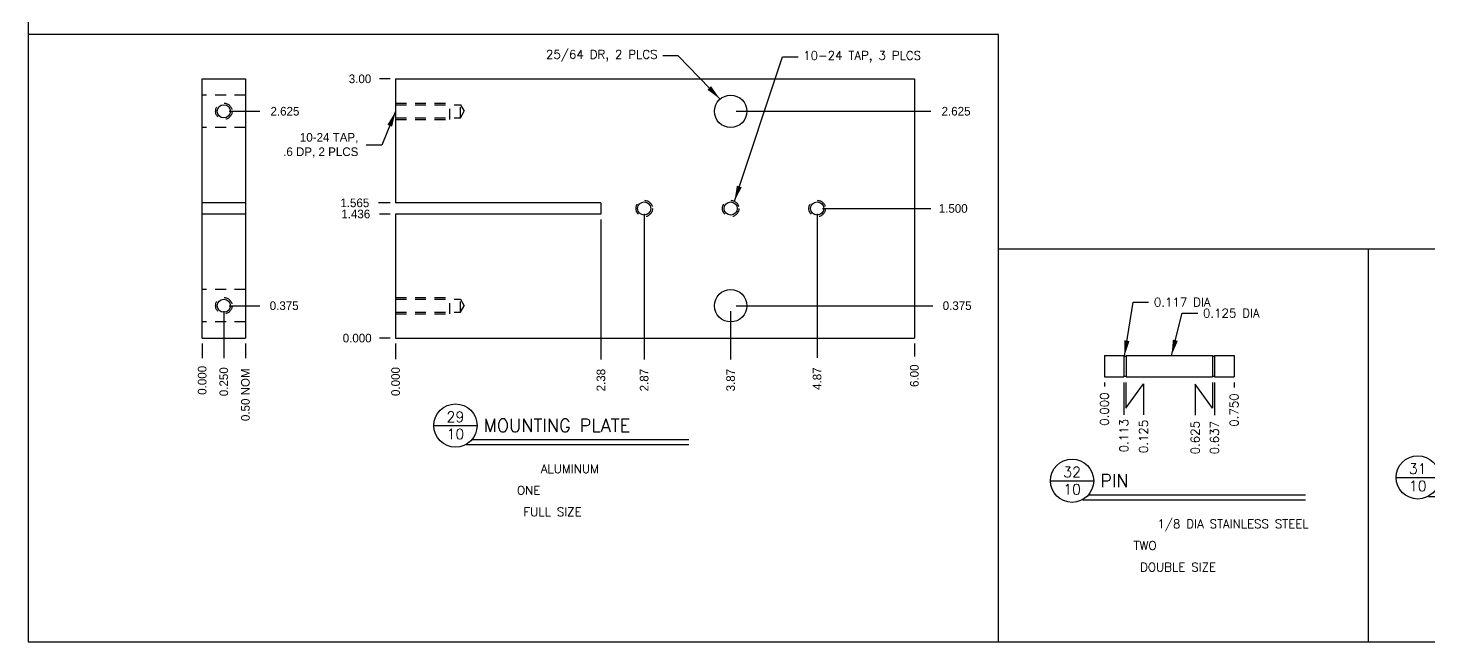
# Model space of a CAD drawing. Extents: x 0 to 60, y 0 to 29.
# Drawn here: x 0 to 16.2, y 0 to 7.1 of the extents above; entities that cross this region are included whole.
import ezdxf
from ezdxf.enums import TextEntityAlignment as Align

# ---------------------------------------------------------------- set-up
doc = ezdxf.new("R2010")
doc.units = 0
doc.header["$MEASUREMENT"] = 0
doc.linetypes.add('HIDDEN2', pattern=[0.1875, 0.125, -0.0625])
doc.layers.get('0').update_dxf_attribs({"linetype": 'CONTINUOUS'})
doc.layers.get('DEFPOINTS').update_dxf_attribs({"linetype": 'CONTINUOUS'})
for name, color, linetype in [('BORDER', 5, 'CONTINUOUS'), ('HATCH', 2, 'CONTINUOUS'), ('HIDDEN2', 6, 'HIDDEN2'), ('OBJECT', 3, 'CONTINUOUS'), ('TEXT', 1, 'CONTINUOUS')]:
    doc.layers.add(name, color=color, linetype=linetype)
doc.styles.add('ROMANS', font='romans')
doc.styles.add('SIMPLEX', font='SIMPLEX')
doc.dimstyles.new('ESGMECH', dxfattribs={"dimtxt": 0.1, "dimasz": 0.18, "dimexe": 0.18, "dimexo": 0.0625, "dimgap": 0.06, "dimtad": 0, "dimtih": 1, "dimtoh": 1, "dimdec": 3, "dimzin": 0, "dimdsep": 46, "dimtxsty": 'SIMPLEX', "dimcen": 0.09, "dimclrd": 1, "dimclre": 1, "dimclrt": 1, "dimadec": 0, "dimazin": 0, "dimtfac": 1, "dimtdec": 4, "dimtofl": 0, "dimtmove": 0, "dimatfit": 3, "dimfxl": 1, "dimtolj": 1, "dimtzin": 0, "dimarcsym": 0})
doc.dimstyles.new('STANDARD$6', dxfattribs={"dimtxt": 0.1, "dimasz": 0.18, "dimexe": 0.18, "dimexo": 0.0625, "dimgap": 0.09, "dimtad": 0, "dimtih": 1, "dimtoh": 1, "dimdec": 3, "dimzin": 0, "dimdsep": 46, "dimtxsty": 'STANDARD', "dimcen": 0.09, "dimadec": 0, "dimazin": 0, "dimtfac": 1, "dimtdec": 3, "dimtofl": 0, "dimtmove": 0, "dimatfit": 3, "dimfxl": 1, "dimtolj": 1, "dimtzin": 0, "dimarcsym": 0})
doc.dimstyles.new('STANDARD$7', dxfattribs={"dimtxt": 0.1, "dimasz": 0.18, "dimexe": 0.1, "dimexo": 0.063, "dimgap": 0.09, "dimtad": 0, "dimtih": 1, "dimtoh": 1, "dimdec": 3, "dimzin": 0, "dimdsep": 46, "dimtxsty": 'STANDARD', "dimcen": 0.09, "dimadec": 0, "dimazin": 0, "dimtfac": 1, "dimtdec": 3, "dimtofl": 0, "dimtmove": 0, "dimatfit": 3, "dimfxl": 1, "dimtolj": 1, "dimtzin": 0, "dimarcsym": 0})

# ---------------------------------------------------------------- blocks, each defined once
blk = doc.blocks.new('*D3')
at = {"color": 0, "linetype": 'ByBlock', "transparency": 16777216}
blk.add_line((4.19, 6.516), (4.064, 6.516), dxfattribs=at)
at = {"layer": 'DEFPOINTS', "color": 0, "linetype": 'ByBlock', "transparency": 16777216}
for p in [(4.064, 6.516), (4.252, 6.516), (4.252, 3.516)]:
    blk.add_point(p, dxfattribs=at)
at = {"color": 0, "linetype": 'ByBlock', "transparency": 16777216, "insert": (3.84, 6.516), "char_height": 0.1, "attachment_point": 5}
blk.add_mtext('\\A1;{3.00}', dxfattribs=at)
blk = doc.blocks.new('*D4')
at = {"color": 0, "linetype": 'ByBlock', "transparency": 16777216}
blk.add_line((8.183, 6.141), (10.437, 6.141), dxfattribs=at)
at = {"layer": 'DEFPOINTS', "color": 0, "linetype": 'ByBlock', "transparency": 16777216}
for p in [(8.12, 6.141), (10.437, 6.141), (4.252, 3.516)]:
    blk.add_point(p, dxfattribs=at)
at = {"color": 0, "linetype": 'ByBlock', "transparency": 16777216, "insert": (10.727, 6.141), "char_height": 0.1, "attachment_point": 5}
blk.add_mtext('\\A1;2.625', dxfattribs=at)
blk = doc.blocks.new('*D5')
at = {"color": 0, "linetype": 'ByBlock', "transparency": 16777216}
blk.add_line((9.183, 5.016), (10.437, 5.016), dxfattribs=at)
at = {"layer": 'DEFPOINTS', "color": 0, "linetype": 'ByBlock', "transparency": 16777216}
for p in [(9.12, 5.016), (10.437, 5.016), (4.252, 3.516)]:
    blk.add_point(p, dxfattribs=at)
at = {"color": 0, "linetype": 'ByBlock', "transparency": 16777216, "insert": (10.694, 5.016), "char_height": 0.1, "attachment_point": 5}
blk.add_mtext('\\A1;1.500', dxfattribs=at)
blk = doc.blocks.new('*D6')
at = {"color": 0, "linetype": 'ByBlock', "transparency": 16777216}
blk.add_line((8.183, 3.891), (10.459, 3.891), dxfattribs=at)
at = {"layer": 'DEFPOINTS', "color": 0, "linetype": 'ByBlock', "transparency": 16777216}
for p in [(8.12, 3.891), (10.459, 3.891), (4.252, 3.516)]:
    blk.add_point(p, dxfattribs=at)
at = {"color": 0, "linetype": 'ByBlock', "transparency": 16777216, "insert": (10.74, 3.891), "char_height": 0.1, "attachment_point": 5}
blk.add_mtext('\\A1;0.375', dxfattribs=at)
blk = doc.blocks.new('*D7')
at = {"color": 0, "linetype": 'ByBlock', "transparency": 16777216}
blk.add_line((10.252, 3.453), (10.252, 3.304), dxfattribs=at)
at = {"layer": 'DEFPOINTS', "color": 0, "linetype": 'ByBlock', "transparency": 16777216}
for p in [(4.384, 3.516), (10.252, 3.516), (10.252, 3.304)]:
    blk.add_point(p, dxfattribs=at)
at = {"color": 0, "linetype": 'ByBlock', "transparency": 16777216, "insert": (10.252, 3.081), "char_height": 0.1, "attachment_point": 5, "rotation": 90}
blk.add_mtext('\\A1;{6.00}', dxfattribs=at)
blk = doc.blocks.new('*D8')
at = {"color": 0, "linetype": 'ByBlock', "transparency": 16777216}
blk.add_line((9.127, 4.953), (9.127, 3.287), dxfattribs=at)
at = {"layer": 'DEFPOINTS', "color": 0, "linetype": 'ByBlock', "transparency": 16777216}
for p in [(9.127, 5.016), (4.259, 3.516), (9.127, 3.287)]:
    blk.add_point(p, dxfattribs=at)
at = {"color": 0, "linetype": 'ByBlock', "transparency": 16777216, "insert": (9.127, 3.047), "char_height": 0.1, "attachment_point": 5, "rotation": 90}
blk.add_mtext('\\A1;{4.87}', dxfattribs=at)
blk = doc.blocks.new('*D9')
at = {"color": 0, "linetype": 'ByBlock', "transparency": 16777216}
blk.add_line((8.127, 3.828), (8.127, 3.27), dxfattribs=at)
at = {"layer": 'DEFPOINTS', "color": 0, "linetype": 'ByBlock', "transparency": 16777216}
for p in [(8.127, 3.891), (4.259, 3.516), (8.127, 3.27)]:
    blk.add_point(p, dxfattribs=at)
at = {"color": 0, "linetype": 'ByBlock', "transparency": 16777216, "insert": (8.127, 3.03), "char_height": 0.1, "attachment_point": 5, "rotation": 90}
blk.add_mtext('\\A1;{3.87}', dxfattribs=at)
blk = doc.blocks.new('*D10')
at = {"color": 0, "linetype": 'ByBlock', "transparency": 16777216}
blk.add_line((7.127, 4.953), (7.127, 3.27), dxfattribs=at)
at = {"layer": 'DEFPOINTS', "color": 0, "linetype": 'ByBlock', "transparency": 16777216}
for p in [(7.127, 5.016), (4.259, 3.516), (7.127, 3.27)]:
    blk.add_point(p, dxfattribs=at)
at = {"color": 0, "linetype": 'ByBlock', "transparency": 16777216, "insert": (7.127, 3.03), "char_height": 0.1, "attachment_point": 5, "rotation": 90}
blk.add_mtext('\\A1;{2.87}', dxfattribs=at)
blk = doc.blocks.new('*D11')
at = {"color": 0, "linetype": 'ByBlock', "transparency": 16777216}
blk.add_line((6.627, 4.889), (6.627, 3.27), dxfattribs=at)
at = {"layer": 'DEFPOINTS', "color": 0, "linetype": 'ByBlock', "transparency": 16777216}
for p in [(6.627, 4.951), (4.252, 3.516), (6.627, 3.27)]:
    blk.add_point(p, dxfattribs=at)
at = {"color": 0, "linetype": 'ByBlock', "transparency": 16777216, "insert": (6.627, 3.03), "char_height": 0.1, "attachment_point": 5, "rotation": 90}
blk.add_mtext('\\A1;{2.38}', dxfattribs=at)
blk = doc.blocks.new('*D12')
at = {"color": 0, "linetype": 'ByBlock', "transparency": 16777216}
blk.add_line((6.868, 36.964), (7.222, 36.964), dxfattribs=at)
at = {"layer": 'DEFPOINTS', "color": 0, "linetype": 'ByBlock', "transparency": 16777216}
for p in [(6.805, 36.964), (7.222, 36.964), (9.13, 36.589)]:
    blk.add_point(p, dxfattribs=at)
at = {"color": 0, "linetype": 'ByBlock', "transparency": 16777216, "insert": (7.503, 36.964), "char_height": 0.1, "attachment_point": 5}
blk.add_mtext('\\A1;0.375', dxfattribs=at)
blk = doc.blocks.new('*D13')
at = {"color": 0, "linetype": 'ByBlock', "transparency": 16777216}
blk.add_line((6.868, 39.214), (7.222, 39.214), dxfattribs=at)
at = {"layer": 'DEFPOINTS', "color": 0, "linetype": 'ByBlock', "transparency": 16777216}
for p in [(6.805, 39.214), (7.222, 39.214), (9.13, 36.589)]:
    blk.add_point(p, dxfattribs=at)
at = {"color": 0, "linetype": 'ByBlock', "transparency": 16777216, "insert": (7.512, 39.214), "char_height": 0.1, "attachment_point": 5}
blk.add_mtext('\\A1;2.625', dxfattribs=at)
blk = doc.blocks.new('*D14')
at = {"color": 0, "linetype": 'ByBlock', "transparency": 16777216}
blk.add_line((6.805, 36.902), (6.805, 36.358), dxfattribs=at)
at = {"layer": 'DEFPOINTS', "color": 0, "linetype": 'ByBlock', "transparency": 16777216}
for p in [(6.805, 36.964), (6.555, 36.589), (6.805, 36.358)]:
    blk.add_point(p, dxfattribs=at)
at = {"color": 0, "linetype": 'ByBlock', "transparency": 16777216, "insert": (6.805, 36.085), "char_height": 0.1, "attachment_point": 5, "rotation": 90}
blk.add_mtext('\\A1;0.250', dxfattribs=at)
blk = doc.blocks.new('*D15')
at = {"color": 0, "linetype": 'ByBlock', "transparency": 16777216}
blk.add_line((8.73, 38.154), (8.593, 38.154), dxfattribs=at)
at = {"layer": 'DEFPOINTS', "color": 0, "linetype": 'ByBlock', "transparency": 16777216}
for p in [(8.593, 38.154), (8.792, 38.154), (8.792, 36.589)]:
    blk.add_point(p, dxfattribs=at)
at = {"color": 0, "linetype": 'ByBlock', "transparency": 16777216, "insert": (8.32, 38.154), "char_height": 0.1, "attachment_point": 5}
blk.add_mtext('\\A1;1.565', dxfattribs=at)
blk = doc.blocks.new('*D16')
at = {"color": 0, "linetype": 'ByBlock', "transparency": 16777216}
blk.add_line((8.73, 38.025), (8.604, 38.025), dxfattribs=at)
at = {"layer": 'DEFPOINTS', "color": 0, "linetype": 'ByBlock', "transparency": 16777216}
for p in [(8.604, 38.025), (8.792, 38.025), (8.792, 36.589)]:
    blk.add_point(p, dxfattribs=at)
at = {"color": 0, "linetype": 'ByBlock', "transparency": 16777216, "insert": (8.331, 38.025), "char_height": 0.1, "attachment_point": 5}
blk.add_mtext('\\A1;1.436', dxfattribs=at)
blk = doc.blocks.new('*D17')
at = {"color": 0, "linetype": 'ByBlock', "transparency": 16777216}
blk.add_line((6.555, 36.527), (6.555, 36.358), dxfattribs=at)
at = {"layer": 'DEFPOINTS', "color": 0, "linetype": 'ByBlock', "transparency": 16777216}
for p in [(6.555, 36.589), (6.555, 36.589), (6.555, 36.358)]:
    blk.add_point(p, dxfattribs=at)
at = {"color": 0, "linetype": 'ByBlock', "transparency": 16777216, "insert": (6.555, 36.101), "char_height": 0.1, "attachment_point": 5, "rotation": 90}
blk.add_mtext('\\A1;0.000', dxfattribs=at)
blk = doc.blocks.new('*D18')
at = {"color": 0, "linetype": 'ByBlock', "transparency": 16777216}
blk.add_line((2.515, 3.453), (2.515, 3.285), dxfattribs=at)
at = {"layer": 'DEFPOINTS', "color": 0, "linetype": 'ByBlock', "transparency": 16777216}
for p in [(2.015, 3.516), (2.515, 3.516), (2.515, 3.285)]:
    blk.add_point(p, dxfattribs=at)
at = {"color": 0, "linetype": 'ByBlock', "transparency": 16777216, "insert": (2.515, 2.861), "char_height": 0.1, "attachment_point": 5, "rotation": 90}
blk.add_mtext('\\A1;{0.50 NOM}', dxfattribs=at)
blk = doc.blocks.new('*D19')
at = {"color": 0, "linetype": 'ByBlock', "transparency": 16777216}
blk.add_line((4.19, 3.516), (4.064, 3.516), dxfattribs=at)
at = {"layer": 'DEFPOINTS', "color": 0, "linetype": 'ByBlock', "transparency": 16777216}
for p in [(4.064, 3.516), (4.252, 3.516), (4.252, 3.516)]:
    blk.add_point(p, dxfattribs=at)
at = {"color": 0, "linetype": 'ByBlock', "transparency": 16777216, "insert": (3.807, 3.516), "char_height": 0.1, "attachment_point": 5}
blk.add_mtext('\\A1;0.000', dxfattribs=at)
blk = doc.blocks.new('*D20')
at = {"color": 0, "linetype": 'ByBlock', "transparency": 16777216}
blk.add_line((8.792, 36.527), (8.792, 36.344), dxfattribs=at)
at = {"layer": 'DEFPOINTS', "color": 0, "linetype": 'ByBlock', "transparency": 16777216}
for p in [(8.792, 36.589), (8.792, 36.589), (8.792, 36.344)]:
    blk.add_point(p, dxfattribs=at)
at = {"color": 0, "linetype": 'ByBlock', "transparency": 16777216, "insert": (8.792, 36.087), "char_height": 0.1, "attachment_point": 5, "rotation": 90}
blk.add_mtext('\\A1;0.000', dxfattribs=at)
blk = doc.blocks.new('P-TITLE')
at = {"layer": 'OBJECT'}
for p, q in [((-1.562, -0.638), (-1.062, -0.638)), ((-1.113, -0.8), (1.387, -0.8)), ((1.387, -0.862), (-1.188, -0.862))]:
    blk.add_line(p, q, dxfattribs=at)
blk.add_circle((-1.312, -0.638), 0.25, dxfattribs=at)
at = {"layer": 'OBJECT', "style": 'ROMANS'}
for tag, p in [('NO.', (-1.312, -0.538)), ('PAGE', (-1.312, -0.738))]:
    blk.add_attdef(tag, text='', height=0.12, dxfattribs=at).set_placement(p, align=Align.MIDDLE)
for tag, p, height in [('DESCRIPTION', (-0.988, -0.712), 0.15), ('MATERIAL', (-0.325, -1.188), 0.1), ('#_REQUIRED', (-0.6, -1.438), 0.1), ('SCALE', (-0.525, -1.688), 0.1)]:
    blk.add_attdef(tag, p, '', height=height, dxfattribs=at)
at = {"layer": 'OBJECT', "style": 'ROMANS', "flags": 2}
for tag, p in [('MATERIAL:', (-1.163, -1.188)), ('REQD:', (-1.163, -1.438)), ('SCALE:', (-1.163, -1.688))]:
    blk.add_attdef(tag, p, '', height=0.1, dxfattribs=at)
blk = doc.blocks.new('*D22')
at = {"color": 1, "linetype": 'ByBlock', "transparency": 16777216}
blk.add_line((17.44, 4.889), (17.44, 4.84), dxfattribs=at)
at = {"layer": 'DEFPOINTS', "color": 0, "linetype": 'ByBlock', "transparency": 16777216}
for p in [(17.44, 4.952), (17.44, 4.952), (17.44, 4.84)]:
    blk.add_point(p, dxfattribs=at)
at = {"color": 1, "linetype": 'ByBlock', "transparency": 16777216, "insert": (17.44, 4.58), "char_height": 0.1, "attachment_point": 5, "rotation": 90, "style": 'SIMPLEX'}
blk.add_mtext('\\A1;0.000', dxfattribs=at)
blk = doc.blocks.new('*D23')
at = {"color": 1, "linetype": 'ByBlock', "transparency": 16777216}
blk.add_line((17.666, 4.889), (17.666, 4.513), dxfattribs=at)
at = {"layer": 'DEFPOINTS', "color": 0, "linetype": 'ByBlock', "transparency": 16777216}
for p in [(17.44, 4.952), (17.666, 4.952), (17.666, 4.513)]:
    blk.add_point(p, dxfattribs=at)
at = {"color": 1, "linetype": 'ByBlock', "transparency": 16777216, "insert": (17.666, 4.272), "char_height": 0.1, "attachment_point": 5, "rotation": 90, "style": 'SIMPLEX'}
blk.add_mtext('\\A1;0.113', dxfattribs=at)
blk = doc.blocks.new('*D24')
at = {"color": 1, "linetype": 'ByBlock', "transparency": 16777216}
for p, q in [((17.69, 4.889), (17.69, 4.592)), ((17.69, 4.592), (17.892, 4.873)), ((17.892, 4.873), (17.892, 4.513))]:
    blk.add_line(p, q, dxfattribs=at)
at = {"layer": 'DEFPOINTS', "color": 0, "linetype": 'ByBlock', "transparency": 16777216}
for p in [(17.44, 4.952), (17.69, 4.952), (17.892, 4.513)]:
    blk.add_point(p, dxfattribs=at)
at = {"color": 1, "linetype": 'ByBlock', "transparency": 16777216, "insert": (17.892, 4.263), "char_height": 0.1, "attachment_point": 5, "rotation": 90, "style": 'SIMPLEX'}
blk.add_mtext('\\A1;0.125', dxfattribs=at)
blk = doc.blocks.new('*D25')
at = {"color": 1, "linetype": 'ByBlock', "transparency": 16777216}
blk.add_line((18.714, 4.889), (18.714, 4.509), dxfattribs=at)
at = {"layer": 'DEFPOINTS', "color": 0, "linetype": 'ByBlock', "transparency": 16777216}
for p in [(17.44, 4.952), (18.714, 4.952), (18.714, 4.509)]:
    blk.add_point(p, dxfattribs=at)
at = {"color": 1, "linetype": 'ByBlock', "transparency": 16777216, "insert": (18.714, 4.249), "char_height": 0.1, "attachment_point": 5, "rotation": 90, "style": 'SIMPLEX'}
blk.add_mtext('\\A1;0.637', dxfattribs=at)
blk = doc.blocks.new('*D26')
at = {"color": 1, "linetype": 'ByBlock', "transparency": 16777216}
for p, q in [((18.69, 4.592), (18.49, 4.869)), ((18.49, 4.869), (18.49, 4.509)), ((18.69, 4.889), (18.69, 4.592))]:
    blk.add_line(p, q, dxfattribs=at)
at = {"layer": 'DEFPOINTS', "color": 0, "linetype": 'ByBlock', "transparency": 16777216}
for p in [(17.44, 4.952), (18.69, 4.952), (18.49, 4.509)]:
    blk.add_point(p, dxfattribs=at)
at = {"color": 1, "linetype": 'ByBlock', "transparency": 16777216, "insert": (18.49, 4.249), "char_height": 0.1, "attachment_point": 5, "rotation": 90, "style": 'SIMPLEX'}
blk.add_mtext('\\A1;0.625', dxfattribs=at)
blk = doc.blocks.new('*D27')
at = {"color": 1, "linetype": 'ByBlock', "transparency": 16777216}
blk.add_line((18.94, 4.889), (18.94, 4.829), dxfattribs=at)
at = {"layer": 'DEFPOINTS', "color": 0, "linetype": 'ByBlock', "transparency": 16777216}
for p in [(17.44, 4.952), (18.94, 4.952), (18.94, 4.829)]:
    blk.add_point(p, dxfattribs=at)
at = {"color": 1, "linetype": 'ByBlock', "transparency": 16777216, "insert": (18.94, 4.569), "char_height": 0.1, "attachment_point": 5, "rotation": 90, "style": 'SIMPLEX'}
blk.add_mtext('\\A1;0.750', dxfattribs=at)

msp = doc.modelspace()

# ---------------------------------------------------------------- linework, layer by layer
at = {"layer": 'BORDER'}
for p, q in [((0, 21), (0, 0)), ((11.2259, 7.0276), (0, 7.0276)), ((11.2259, 0), (11.2259, 7.0276)), ((11.2259, 4.5488), (19.4085, 4.5488)), ((15.501, 4.5488), (15.501, 0)), ((0, 0), (33, 0))]:
    msp.add_line(p, q, dxfattribs=at)
at = {"layer": 'HATCH'}
for centre in [(2.2649, 6.1408), (2.2649, 3.8908)]:
    msp.add_circle(centre, 0.076, dxfattribs=at)
at = {"layer": 'HIDDEN2'}
for p, q in [((2.5149, 6.3283), (2.0149, 6.3283)), ((4.2522, 6.2358), (4.8772, 6.2358)), ((4.2522, 6.2168), (5.0022, 6.2168)), ((4.8772, 6.0458), (4.8772, 6.2358)), ((5.0022, 6.2168), (5.0461, 6.1408)), ((5.0022, 6.0648), (5.0022, 6.2168)), ((4.2522, 6.0648), (5.0022, 6.0648)), ((4.2522, 6.0458), (4.8772, 6.0458)), ((5.0022, 6.0648), (5.0461, 6.1408)), ((2.5149, 5.9533), (2.0149, 5.9533)), ((2.5149, 4.0783), (2.0149, 4.0783)), ((4.2522, 3.9858), (4.8772, 3.9858)), ((4.2522, 3.9668), (5.0022, 3.9668)), ((4.8772, 3.7958), (4.8772, 3.9858)), ((5.0022, 3.8148), (5.0022, 3.9668)), ((5.0022, 3.9668), (5.0461, 3.8908)), ((5.0022, 3.8148), (5.0461, 3.8908)), ((4.2522, 3.8148), (5.0022, 3.8148)), ((4.2522, 3.7958), (4.8772, 3.7958)), ((2.5149, 3.7033), (2.0149, 3.7033))]:
    msp.add_line(p, q, dxfattribs=at)
for centre in [(2.2649, 6.1408), (7.1272, 5.0158), (8.1272, 5.0158), (9.1272, 5.0158), (2.2649, 3.8908)]:
    msp.add_circle(centre, 0.095, dxfattribs=at)
at = {"layer": 'OBJECT'}
for p, q in [((2.0149, 3.5158), (2.0149, 6.5158)), ((2.0149, 6.5158), (2.5149, 6.5158)), ((2.5149, 6.5158), (2.5149, 3.5158)), ((4.2522, 6.5158), (4.2522, 5.0803)), ((4.2522, 6.5158), (10.2522, 6.5158)), ((10.2522, 6.5158), (10.2522, 3.5158)), ((2.5149, 5.0803), (2.0149, 5.0803)), ((6.6272, 5.0803), (4.2522, 5.0803)), ((6.6272, 5.0803), (6.6272, 4.9513)), ((2.5149, 4.9513), (2.0149, 4.9513)), ((6.6272, 4.9513), (4.2522, 4.9513)), ((4.2522, 4.9513), (4.2522, 3.5158)), ((2.0149, 3.5158), (2.5149, 3.5158)), ((4.2522, 3.5158), (10.2522, 3.5158)), ((12.45, 3.3165), (12.676, 3.3165)), ((12.45, 3.3165), (12.45, 3.0665)), ((12.676, 3.3165), (12.676, 3.0665)), ((12.676, 3.3085), (12.7, 3.3085)), ((12.7, 3.3165), (13.7, 3.3165)), ((12.7, 3.3165), (12.7, 3.0665)), ((13.7, 3.3165), (13.7, 3.0665)), ((13.7, 3.3085), (13.724, 3.3085)), ((13.724, 3.3165), (13.95, 3.3165)), ((13.724, 3.3165), (13.724, 3.0665)), ((13.95, 3.3165), (13.95, 3.0665)), ((12.45, 3.0665), (12.676, 3.0665)), ((12.676, 3.0745), (12.7, 3.0745)), ((12.7, 3.0665), (13.7, 3.0665)), ((13.7, 3.0745), (13.724, 3.0745)), ((13.724, 3.0665), (13.95, 3.0665))]:
    msp.add_line(p, q, dxfattribs=at)
for centre, radius in [((8.1272, 6.1408), 0.1875), ((7.1272, 5.0158), 0.076), ((8.1272, 5.0158), 0.076), ((9.1272, 5.0158), 0.076), ((8.1272, 3.8908), 0.1875)]:
    msp.add_circle(centre, radius, dxfattribs=at)

# ---------------------------------------------------------------- block references
at = {"layer": 'TEXT'}
ref = msp.add_blockref('P-TITLE', (6.2556, 3.1429), dxfattribs=at)
ref.add_attrib('SCALE', 'FULL SIZE', (5.7306, 1.4554), dxfattribs={"layer": 'OBJECT', "height": 0.1, "style": 'ROMANS'})
ref.add_attrib('#_REQUIRED', 'ONE', (5.6556, 1.7049), dxfattribs={"layer": 'OBJECT', "height": 0.1, "style": 'ROMANS'})
ref.add_attrib('MATERIAL', 'ALUMINUM', (5.9306, 1.9554), dxfattribs={"layer": 'OBJECT', "height": 0.1, "style": 'ROMANS'})
ref.add_attrib('NO.', '29', dxfattribs={"layer": 'OBJECT', "height": 0.12, "style": 'ROMANS'}).set_placement((4.9431, 2.6054), align=Align.MIDDLE)
ref.add_attrib('DESCRIPTION', 'MOUNTING PLATE', (5.2681, 2.4304), dxfattribs={"layer": 'OBJECT', "height": 0.15, "style": 'ROMANS'})
ref.add_attrib('PAGE', '10', dxfattribs={"layer": 'OBJECT', "height": 0.12, "style": 'ROMANS'}).set_placement((4.9431, 2.4054), align=Align.MIDDLE)
ref = msp.add_blockref('P-TITLE', (13.3876, 2.5039), dxfattribs=at)
ref.add_attrib('SCALE', 'DOUBLE SIZE', (12.8626, 0.8164), dxfattribs={"layer": 'OBJECT', "height": 0.1, "style": 'ROMANS'})
ref.add_attrib('#_REQUIRED', 'TWO', (12.7876, 1.0659), dxfattribs={"layer": 'OBJECT', "height": 0.1, "style": 'ROMANS'})
ref.add_attrib('MATERIAL', '1/8 DIA STAINLESS STEEL', (13.0626, 1.3164), dxfattribs={"layer": 'OBJECT', "height": 0.1, "style": 'ROMANS'})
ref.add_attrib('NO.', '32', dxfattribs={"layer": 'OBJECT', "height": 0.12, "style": 'ROMANS'}).set_placement((12.0751, 1.9664), align=Align.MIDDLE)
ref.add_attrib('DESCRIPTION', 'PIN', (12.4001, 1.7914), dxfattribs={"layer": 'OBJECT', "height": 0.15, "style": 'ROMANS'})
ref.add_attrib('PAGE', '10', dxfattribs={"layer": 'OBJECT', "height": 0.12, "style": 'ROMANS'}).set_placement((12.0751, 1.7664), align=Align.MIDDLE)
ref = msp.add_blockref('P-TITLE', (17.386, 2.5425), dxfattribs=at)
ref.add_attrib('SCALE', 'DOUBLE SIZE', (16.861, 0.855), dxfattribs={"layer": 'OBJECT', "height": 0.1, "style": 'ROMANS'})
ref.add_attrib('#_REQUIRED', 'TWO', (16.786, 1.1045), dxfattribs={"layer": 'OBJECT', "height": 0.1, "style": 'ROMANS'})
ref.add_attrib('MATERIAL', '3/16 DIA STAINLESS STEEL', (17.061, 1.355), dxfattribs={"layer": 'OBJECT', "height": 0.1, "style": 'ROMANS'})
ref.add_attrib('NO.', '31', dxfattribs={"layer": 'OBJECT', "height": 0.12, "style": 'ROMANS'}).set_placement((16.0735, 2.005), align=Align.MIDDLE)
ref.add_attrib('DESCRIPTION', 'PIN', (16.3985, 1.83), dxfattribs={"layer": 'OBJECT', "height": 0.15, "style": 'ROMANS'})
ref.add_attrib('PAGE', '10', dxfattribs={"layer": 'OBJECT', "height": 0.12, "style": 'ROMANS'}).set_placement((16.0735, 1.805), align=Align.MIDDLE)

# ---------------------------------------------------------------- texts
at = {"layer": 'OBJECT', "color": 1, "insert": (8.9662, 6.7717), "char_height": 0.1, "attachment_point": 4, "style": 'SIMPLEX'}
msp.add_mtext('{10-24 TAP, 3 PLCS}', dxfattribs=at)
at = {"layer": 'TEXT', "color": 1, "char_height": 0.1, "style": 'SIMPLEX'}
for s, insert, attachment_point in [('{25/64 DR, 2 PLCS}', (7.2811, 6.7823), 6), ('{0.117 DIA}', (13.0217, 3.9319), 4), ('{0.125 DIA}', (13.5896, 3.8051), 4)]:
    msp.add_mtext(s, dxfattribs=dict(at, insert=insert, attachment_point=attachment_point))
at = {"layer": 'TEXT', "insert": (3.8208, 5.7469), "char_height": 0.1, "attachment_point": 6}
msp.add_mtext('{10-24 TAP,}\\P{ .6 DP, 2 PLCS}', dxfattribs=at)

# ---------------------------------------------------------------- dimensions: what is measured, and where the dimension line sits
at = {"layer": 'TEXT'}
for feature_location, offset, dtype, origin, text, picture, middle in [((4.2522, 6.5158), (-0.1886, 0), 0, (4.2522, 3.5158), '{3.00}', '*D3', (3.8403, 6.5158)), ((6.6272, 4.9513), (0, -1.6809), 1, (4.2522, 3.5158), '{2.38}', '*D11', (6.6272, 3.0304)), ((9.1272, 5.0158), (0, -1.7285), 1, (4.259, 3.5158), '{4.87}', '*D8', (9.1272, 3.0473)), ((7.1272, 5.0158), (0, -1.7454), 1, (4.259, 3.5158), '{2.87}', '*D10', (7.1272, 3.0304)), ((8.1272, 3.8908), (0, -0.6204), 1, (4.259, 3.5158), '{3.87}', '*D9', (8.1272, 3.0304)), ((2.5149, 3.5158), (0, -0.2312), 1, (2.0149, 3.5158), '{0.50 NOM}', '*D18', (2.5149, 2.8612)), ((10.2522, 3.5158), (0, -0.2116), 1, (4.384, 3.5158), '{6.00}', '*D7', (10.2522, 3.0808))]:
    dim = msp.add_ordinate_dim(feature_location=feature_location, offset=offset, dtype=dtype, origin=origin, text=text, dimstyle='STANDARD$6', dxfattribs=at)
    dim.commit()
    dim.dimension.update_dxf_attribs({"geometry": picture, "text_midpoint": middle})
for feature_location, offset, dtype, origin, picture, middle, set_off in [((2.2649, 6.1408), (0.4166, 0), 0, (4.5898, 3.5158), '*D13', (2.9715, 6.1408), (-4.5403, -33.0733)), ((8.1272, 6.1408), (2.317, 0), 0, (4.259, 3.5158), '*D4', (10.7342, 6.1408), (0.0068, 0)), ((4.2521772502, 5.0802659199), (-0.1991033477, 0), 0, (4.2521772502, 3.5157659199), '*D15', (3.7797405692, 5.0802659199), (-4.5402736145, -33.0733095878)), ((9.1272, 5.0158), (1.317, 0), 0, (4.259, 3.5158), '*D5', (10.7009, 5.0158), (0.0068, 0)), ((4.2521772502, 4.9512659199), (-0.188552989, 0), 0, (4.2521772502, 3.5157659199), '*D16', (3.7902909279, 4.9512659199), (-4.5402736145, -33.0733095878)), ((2.2649, 3.8908), (0, -0.6062), 1, (2.0149, 3.5158), '*D14', (2.2649, 3.0112), (-4.5403, -33.0733)), ((2.2649, 3.8908), (0.4166, 0), 0, (4.5898, 3.5158), '*D12', (2.9632, 3.8908), (-4.5403, -33.0733)), ((8.1272, 3.8908), (2.3381, 0), 0, (4.259, 3.5158), '*D6', (10.747, 3.8908), (0.0068, 0)), ((2.0148906787, 3.5157659199), (0, -0.2312174922), 1, (2.0148906787, 3.5157659199), '*D17', (2.0148906787, 3.027881761), (-4.5402736145, -33.0733095878)), ((4.2521772502, 3.5157659199), (0, -0.2453931669), 1, (4.2521772502, 3.5157659199), '*D20', (4.2521772502, 3.0137060863), (-4.5402736145, -33.0733095878))]:
    dim = msp.add_ordinate_dim(feature_location=feature_location, offset=offset, dtype=dtype, origin=origin, dimstyle='STANDARD$6', dxfattribs=at)
    dim.commit()
    dim.dimension.update_dxf_attribs({"geometry": picture, "text_midpoint": middle, "insert": set_off})
dim = msp.add_ordinate_dim(feature_location=(4.2521772502, 3.5157659199), offset=(-0.188552989, 0), dtype=0, origin=(4.2521772502, 3.5157659199), dimstyle='STANDARD$6', dxfattribs=at)
dim.commit()
dim.dimension.update_dxf_attribs({"geometry": '*D19', "text_midpoint": (3.8069575946, 3.5157659199)})
for feature_location, offset, origin, picture, middle, set_off in [((12.4499714992, 3.0664862636), (0, -0.1117803207), (12.4499714992, 3.0664862636), '*D22', (12.4499714992, 2.6947059428), (-4.990450527, -1.8853537176)), ((12.676, 3.0665), (0, -0.4384), (12.45, 3.0665), '*D23', (12.676, 2.3871), (-4.9905, -1.8854)), ((12.7, 3.0665), (0.2017, -0.4384), (12.45, 3.0665), '*D24', (12.9017, 2.3776), (-4.9905, -1.8854)), ((13.724, 3.0665), (0, -0.4428), (12.45, 3.0665), '*D25', (13.724, 2.3637), (-4.9905, -1.8854)), ((13.7, 3.0665), (-0.2007, -0.4428), (12.45, 3.0665), '*D26', (13.4993, 2.3637), (-4.9905, -1.8854)), ((13.95, 3.0665), (0, -0.1225), (12.45, 3.0665), '*D27', (13.95, 2.684), (-4.9905, -1.8854))]:
    dim = msp.add_ordinate_dim(feature_location=feature_location, offset=offset, dtype=1, origin=origin, dimstyle='ESGMECH', override={"dimlfac": 0.5}, dxfattribs=at)
    dim.commit()
    dim.dimension.update_dxf_attribs({"geometry": picture, "text_midpoint": middle, "insert": set_off})

# ---------------------------------------------------------------- leaders
at = {"layer": 'OBJECT', "color": 1, "annotation_type": 0, "has_hookline": 1, "hookline_direction": 0}
msp.add_leader([(8.1703, 5.1004), (8.7262, 6.7717), (8.9062, 6.7717)], dimstyle='ESGMECH', dxfattribs=at)
at = {"layer": 'TEXT', "color": 1, "annotation_type": 0, "has_hookline": 1, "hookline_direction": 1}
msp.add_leader([(8.0039, 6.282), (7.5211, 6.7823), (7.3411, 6.7823)], dimstyle='ESGMECH', dxfattribs=at)
at = {"layer": 'TEXT', "annotation_type": 0, "has_hookline": 1, "hookline_direction": 1}
msp.add_leader([(4.2522, 6.1402), (4.0908, 5.7469), (3.9108, 5.7469)], dimstyle='STANDARD$7', dxfattribs=at)
at = {"layer": 'TEXT', "color": 1, "annotation_type": 0, "has_hookline": 1, "hookline_direction": 0}
for points in [[(12.6814, 3.3085), (12.7817, 3.9319), (12.9617, 3.9319)], [(13.2264, 3.3165), (13.3496, 3.8051), (13.5296, 3.8051)]]:
    msp.add_leader(points, dimstyle='ESGMECH', override={"dimlfac": 0.5}, dxfattribs=at)

doc.saveas('drawing.dxf')
